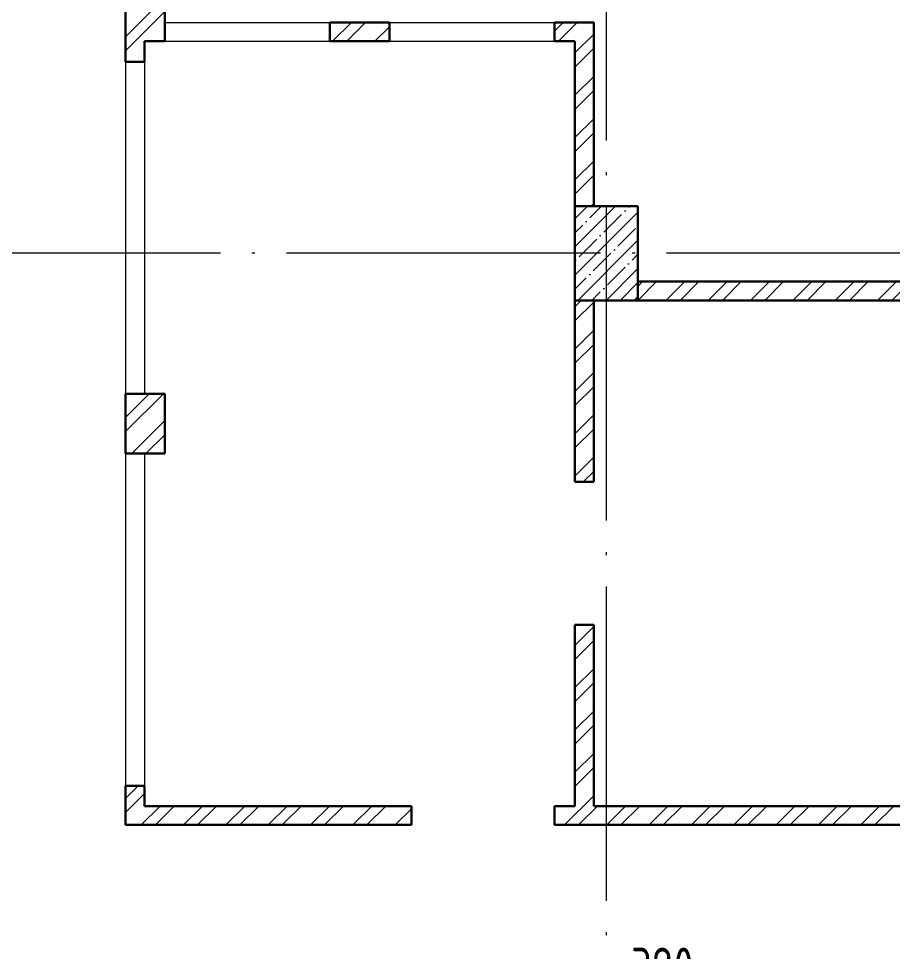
# Model space of a CAD drawing. Extents: x -965262 to 1142518, y -357520 to 71675.
# Drawn here: x 428597 to 434164, y -223052 to -217107 of the extents above; entities that cross this region are included whole.
import ezdxf

# ---------------------------------------------------------------- set-up
doc = ezdxf.new("R2010")
doc.units = 0
doc.header["$LTSCALE"] = 10
doc.linetypes.add('DOTE', pattern=[2.42, 2, -0.2, 0.02, -0.2])
doc.layers.get('0').update_dxf_attribs({"linetype": 'CONTINUOUS', "lineweight": 30})
doc.layers.get('Defpoints').update_dxf_attribs({"linetype": 'CONTINUOUS'})
doc.layers.add('DOTE', color=7, linetype='DOTE', lineweight=9)
doc.styles.add('GOST 2.304', font='isocpeur.ttf', dxfattribs={"width": 0.75, "height": 250})
doc.dimstyles.new('SPDS', dxfattribs={"dimscale": 50, "dimtxt": 2.5, "dimasz": 2.5, "dimexe": 1.25, "dimexo": 0.625, "dimtad": 1, "dimdec": 0, "dimrnd": 0.001, "dimtxsty": 'GOST 2.304', "dimblk": 'ARCHTICK', "dimblk1": 'ARCHTICK', "dimblk2": 'ARCHTICK', "dimcen": 2.5, "dimdle": 2, "dimadec": 0, "dimazin": 2, "dimtfac": 0.75, "dimtdec": 4, "dimtmove": 1, "dimatfit": 3, "dimfxl": 1, "dimtolj": 1, "dimarcsym": 0})

# ---------------------------------------------------------------- blocks, each defined once
blk = doc.blocks.new('_ArchTick')
at = {"color": 0, "linetype": 'ByBlock', "lineweight": 0, "const_width": 0.4}
blk.add_lwpolyline([(-0.5, -0.5), (0.5, 0.5)], dxfattribs=at)
blk = doc.blocks.new('*D1932')
at = {"color": 0, "lineweight": -2, "ltscale": 100, "transparency": 16777216}
for p, q in [((431947.2, -224089.6), (431947.2, -223240.6)), ((432337.2, -223271.8), (432337.2, -223240.6)), ((431847.2, -223303.1), (432437.2, -223303.1)), ((432903.1, -223303.1), (432337.2, -223303.1))]:
    blk.add_line(p, q, dxfattribs=at)
at = {"layer": 'Defpoints', "color": 0, "lineweight": 15, "ltscale": 100, "transparency": 16777216}
for p in [(432337.2, -223303.1), (432337.2, -223303.1), (431947.2, -224120.9)]:
    blk.add_point(p, dxfattribs=at)
at = {"color": 0, "lineweight": -2, "ltscale": 100, "transparency": 16777216, "xscale": 125, "yscale": 125, "zscale": 125, "rotation": 180}
blk.add_blockref('_ArchTick', (431947.2, -223303.1), dxfattribs=at)
at = {"color": 0, "lineweight": -2, "ltscale": 100, "transparency": 16777216, "xscale": 125, "yscale": 125, "zscale": 125}
blk.add_blockref('_ArchTick', (432337.2, -223303.1), dxfattribs=at)
at = {"color": 0, "lineweight": 15, "ltscale": 100, "transparency": 16777216, "insert": (432693.7, -223146.8), "char_height": 250, "attachment_point": 5, "style": 'GOST 2.304', "bg_fill": 3, "box_fill_scale": 1.1, "bg_fill_color": 256, "bg_fill_true_color": 13158600, "bg_fill_transparency": 0}
blk.add_mtext('\\A1;390', dxfattribs=at)

msp = doc.modelspace()

# ---------------------------------------------------------------- hatches: boundary and pattern name
at = {"lineweight": 15}
h = msp.add_hatch(dxfattribs=at)
h.set_pattern_fill('ANSI32', scale=20)
h.set_pattern_definition([(45, (1148980.3, -224380.66), (-134.70384, 134.70384), []), (45, (1149070.1, -224380.66), (-134.70384, 134.70384), [])])
h.paths.add_polyline_path([(408537.2, -220390.9), (407136.8, -220390.9), (407136.8, -220260.9), (407016.8, -220260.9), (407016.8, -220390.9), (402637.2, -220390.9), (402637.2, -220510.9), (408287.2, -220510.9), (408287.2, -220770.9), (408537.2, -220770.9)], flags=17)
h.paths.add_polyline_path([(408537.2, -220390.9), (407137.2, -220390.9), (407137.2, -220260.9), (407017.2, -220260.9), (407017.2, -220390.9), (402637.2, -220390.9), (402637.2, -220510.9), (408287.2, -220510.9), (408287.2, -220770.9), (408537.2, -220770.9)], flags=16)
h.paths.add_polyline_path([(429527.2, -217000.9), (429397.2, -217000.9), (429397.2, -217130.9), (429527.2, -217130.9)], flags=17)
h.paths.add_polyline_path([(429527.2, -217000.9), (429397.2, -217000.9), (429397.2, -217130.9), (429527.2, -217130.9)], flags=16)
h.paths.add_polyline_path([(433857.2, -228080.9), (433737.2, -228080.9), (433737.2, -228370.9), (433857.2, -228370.9)], flags=17)
h.paths.add_polyline_path([(403037.2, -212420.8), (403037.2, -212300.9), (405586.8, -212300.9), (405586.8, -212420.9), (405456.8, -212420.9), (405456.8, -213470.8), (405336.8, -213470.8), (405336.8, -212420.9), (403037.2, -212420.9)])
h.paths.add_polyline_path([(407016.8, -212550.9), (407016.8, -212420.9), (406496.8, -212420.9), (406496.8, -212300.9), (407016.8, -212300.9), (407016.8, -208500.9), (407136.8, -208503.5), (407136.8, -208630.9), (407266.8, -208630.9), (407266.8, -208750.9), (407136.8, -208750.9), (407136.8, -212550.9), (407016.8, -212550.9)])
h.paths.add_polyline_path([(407016.8, -213470.8), (407016.8, -213090.9), (407136.8, -213090.9), (407136.8, -213470.8)])
h.paths.add_polyline_path([(407016.8, -214760.7), (407016.8, -214380.8), (407136.8, -214380.8), (407136.8, -214760.7), (407016.8, -214760.7)])
h.paths.add_polyline_path([(402637.2, -215550.9), (402637.2, -215430.9), (405336.8, -215430.9), (405336.8, -214380.8), (405456.8, -214380.8), (405456.8, -215430.7), (405586.8, -215430.9), (405586.8, -215550.8), (402637.2, -215550.8)])
h.paths.add_polyline_path([(407016.8, -215680.8), (407016.8, -215550.8), (406497.1, -215550.8), (406497.1, -215430.9), (407016.8, -215430.9), (407016.8, -215300.7), (407136.8, -215300.7), (407136.8, -215680.8), (407016.8, -215680.8)])
h.paths.add_polyline_path([(406886.8, -218160.7), (406886.8, -217780.7), (407136.8, -217780.7), (407136.8, -218160.7)])
h.paths.add_polyline_path([(402637.2, -220510.9), (402637.2, -220390.9), (407017.7, -220390.9), (407017.7, -220260.9), (407136.8, -220260.6), (407137.7, -220390.9), (408537.2, -220390.9), (408537.2, -220770.9), (408287.2, -220770.9), (408287.2, -220510.9), (402637.2, -220510.9)])
h.paths.add_polyline_path([(403036.8, -224500.9), (403037.2, -224380.9), (408137.2, -224380.9), (408137.2, -224500.9), (403037.2, -224500.9)])
h.paths.add_polyline_path([(408287.2, -224300.9), (408287.2, -223780.9), (408537.2, -223780.9), (408537.2, -224300.9)])
h.paths.add_polyline_path([(407016.8, -207300.9), (407016.8, -206600.9), (407136.8, -206600.9), (407136.8, -207300.9)])
h.paths.add_polyline_path([(408176.8, -208750.9), (408176.8, -208630.9), (408592.3, -208630.9), (408592.3, -208750.9)])
h.paths.add_polyline_path([(411082.3, -208750.9), (411082.3, -208630.9), (411589.7, -208630.9), (411592.2, -208750.9)])
h.paths.add_polyline_path([(414082.3, -208750.9), (414082.3, -208630.9), (414592.2, -208630.9), (414592.2, -208750.9)])
h.paths.add_polyline_path([(417082.3, -208750.9), (417082.3, -208630.9), (417592.2, -208630.9), (417592.2, -208750.9)])
h.paths.add_polyline_path([(420082.3, -208750.9), (420082.3, -208630.9), (420592.2, -208630.9), (420592.2, -208750.9)])
h.paths.add_polyline_path([(423082.3, -208750.9), (423082.3, -208630.9), (423592.2, -208630.9), (423592.2, -208750.9)])
h.paths.add_polyline_path([(426082.3, -208750.9), (426082.3, -208630.9), (426592.2, -208630.9), (426592.2, -208750.9)])
h.paths.add_polyline_path([(429147.2, -208750.9), (429147.2, -208630.9), (429527.2, -208630.9), (429527.2, -208750.9), (429397.2, -208750.9), (429397.2, -209010.9), (429277.2, -209010.9), (429277.2, -208750.9)])
h.paths.add_polyline_path([(432082.3, -208750.9), (432082.3, -208630.9), (432592.2, -208630.9), (432592.2, -208750.9)])
h.paths.add_polyline_path([(435147.2, -208750.9), (435147.2, -208630.9), (438337.2, -208630.9), (438337.2, -208750.9)])
h.paths.add_polyline_path([(429277.2, -211505.9), (429277.2, -211125.9), (429527.2, -211125.9), (429527.2, -211505.9)])
h.paths.add_polyline_path([(429277.2, -214000.9), (429277.2, -213620.9), (429527.2, -213620.9), (429527.2, -214000.9)])
h.paths.add_polyline_path([(429277.2, -217380.9), (429277.2, -217000.9), (429527.2, -217000.9), (429527.2, -217250.9), (429397.2, -217250.9), (429397.2, -217380.9)])
h.paths.add_polyline_path([(430577.2, -217250.9), (430577.2, -217130.9), (430957.2, -217130.9), (430957.2, -217250.9)])
h.paths.add_polyline_path([(432007.2, -217250.9), (432007.2, -217130.9), (432257.2, -217130.9), (432257.2, -218300.9), (432137.2, -218300.9), (432137.2, -217250.9)])
h.paths.add_polyline_path([(432537.2, -218900.9), (432537.2, -218780.9), (437637.2, -218780.9), (437637.2, -218900.9)])
h.paths.add_polyline_path([(438037.2, -218900.9), (438037.2, -218780.9), (438337.2, -218780.9), (438337.2, -218900.9)])
h.paths.add_polyline_path([(432007.2, -222240.9), (432007.2, -222120.9), (432137.2, -222120.9), (432137.2, -220965.9), (432257.2, -220965.9), (432257.2, -222120.9), (438337.2, -222120.9), (438337.2, -222240.9)])
h.paths.add_polyline_path([(432137.2, -220055.9), (432137.2, -218900.9), (432257.2, -218900.9), (432257.2, -220055.9)])
h.paths.add_polyline_path([(429277.2, -219875.9), (429277.2, -219495.9), (429527.2, -219495.9), (429527.2, -219875.9)])
h.paths.add_polyline_path([(429277.2, -222240.9), (429277.2, -221990.9), (429397.2, -221990.9), (429397.2, -222120.9), (431097.2, -222120.9), (431097.2, -222240.9)])
h.paths.add_polyline_path([(438037.2, -224420.9), (438037.3, -224300.9), (438337.2, -224300.9), (438337.2, -224420.9), (438037.2, -224420.9)])
h.paths.add_polyline_path([(438037.2, -224900.9), (438037.2, -224780.9), (438337.2, -224780.9), (438337.3, -224900.9), (438037.3, -224900.9)])
h.paths.add_polyline_path([(433737.2, -228370.9), (433737.2, -225060.9), (436437.2, -225060.9), (436437.2, -226280.9), (438337.2, -226280.9), (438337.2, -226400.9), (436317.2, -226400.9), (436317.2, -225180.9), (433857.2, -225180.9), (433857.2, -228370.9)])
h.paths.add_polyline_path([(431756.8, -229530.9), (431756.8, -229410.9), (433737.2, -229410.9), (433737.2, -229280.9), (433857.2, -229280.9), (433857.2, -229530.9), (431756.8, -229530.9)])
h.paths.add_polyline_path([(431636.8, -230600.9), (431636.8, -229790.9), (431756.8, -229790.9), (431756.8, -230600.9)])
h.paths.add_polyline_path([(407017.7, -220390.9), (407017.2, -220390.9), (407017.2, -220260.9), (407017.7, -220260.9)], flags=16)
h.paths.add_polyline_path([(407137.7, -220390.9), (407137.2, -220390.9), (407137.2, -220260.9), (407137.7, -220260.9)], flags=16)
h.paths.add_polyline_path([(433857.2, -228080.9), (433737.2, -228080.9), (433737.2, -228070.9), (433857.2, -228070.9)], flags=17)
h = msp.add_hatch(dxfattribs=at)
h.set_pattern_fill('ANSI35', scale=20, style=0)
h.set_pattern_definition([(45, (347794.75, -221720.88), (-89.80256, 89.80256), []), (45, (347884.56, -221720.88), (-89.80256, 89.80256), [158.75, -31.75, 0, -31.75])])
h.paths.add_polyline_path([(432536.8, -218300.5), (432136.8, -218300.5), (432136.8, -218900.5), (432536.8, -218900.5)])

# ---------------------------------------------------------------- linework, layer by layer
at = {"color": 7}
for p, q in [((429277.2, -217380.9, 11253.1), (429277.2, -217000.9, 11253.1)), ((429527.2, -217000.9, 11253.1), (429527.2, -217250.9, 11253.1)), ((430577.2, -217250.9, 11253.1), (430577.2, -217130.9, 11253.1)), ((430577.2, -217130.9, 11253.1), (430957.2, -217130.9, 11253.1)), ((430957.2, -217130.9, 11253.1), (430957.2, -217250.9, 11253.1)), ((432007.2, -217250.9, 11253.1), (432007.2, -217130.9, 11253.1)), ((432007.2, -217130.9, 11253.1), (432257.2, -217130.9, 11253.1)), ((432257.2, -217130.9, 11253.1), (432257.2, -218300.9, 11253.1)), ((429397.2, -217250.9, 11253.1), (429397.2, -217380.9, 11253.1)), ((429527.2, -217250.9, 11253.1), (429397.2, -217250.9, 11253.1)), ((430957.2, -217250.9, 11253.1), (430577.2, -217250.9, 11253.1)), ((430577.2, -217250.9, 11253.1), (430577.2, -217250.9, 11253.1)), ((432137.2, -217250.9, 11253.1), (432007.2, -217250.9, 11253.1)), ((432007.2, -217250.9, 11253.1), (432007.2, -217250.9, 11253.1)), ((432137.2, -218300.9, 11253.1), (432137.2, -217250.9, 11253.1)), ((429277.2, -217380.9, 11253.1), (429277.2, -217380.9, 11253.1)), ((429397.2, -217380.9, 11253.1), (429277.2, -217380.9, 11253.1)), ((432257.2, -218300.9, 11253.1), (432137.2, -218300.9, 11253.1)), ((432537.2, -218780.9, 11253.1), (437637.2, -218780.9, 11253.1)), ((432537.2, -218900.9, 11253.1), (432537.2, -218780.9, 11253.1)), ((432137.2, -218900.9, 11253.1), (432257.2, -218900.9, 11253.1)), ((432137.2, -220055.9, 11253.1), (432137.2, -218900.9, 11253.1)), ((432257.2, -218900.9, 11253.1), (432257.2, -220055.9, 11253.1)), ((437637.2, -218900.9, 11253.1), (432537.2, -218900.9, 11253.1)), ((432537.2, -218900.9, 11253.1), (432537.2, -218900.9, 11253.1)), ((429277.2, -219875.9, 11253.1), (429277.2, -219495.9, 11253.1)), ((429277.2, -219495.9, 11253.1), (429527.2, -219495.9, 11253.1)), ((429527.2, -219495.9, 11253.1), (429527.2, -219875.9, 11253.1)), ((429277.2, -219875.9, 11253.1), (429277.2, -219875.9, 11253.1)), ((429527.2, -219875.9, 11253.1), (429277.2, -219875.9, 11253.1)), ((432257.2, -220055.9, 11253.1), (432137.2, -220055.9, 11253.1)), ((432137.2, -220055.9, 11253.1), (432137.2, -220055.9, 11253.1)), ((432137.2, -220965.9, 11253.1), (432257.2, -220965.9, 11253.1)), ((432137.2, -222120.9, 11253.1), (432137.2, -220965.9, 11253.1)), ((432257.2, -220965.9, 11253.1), (432257.2, -222120.9, 11253.1)), ((429277.2, -221990.9, 11253.1), (429397.2, -221990.9, 11253.1)), ((429277.2, -222240.9, 11253.1), (429277.2, -221990.9, 11253.1)), ((429397.2, -221990.9, 11253.1), (429397.2, -222120.9, 11253.1)), ((429397.2, -222120.9, 11253.1), (431097.2, -222120.9, 11253.1)), ((431097.2, -222120.9, 11253.1), (431097.2, -222240.9, 11253.1)), ((432007.2, -222120.9, 11253.1), (432137.2, -222120.9, 11253.1)), ((432007.2, -222240.9, 11253.1), (432007.2, -222120.9, 11253.1)), ((432257.2, -222120.9, 11253.1), (438337.2, -222120.9, 11253.1)), ((431097.2, -222240.9, 11253.1), (429277.2, -222240.9, 11253.1)), ((431097.2, -222240.9, 11253.1), (431097.2, -222240.9, 11253.1)), ((438337.2, -222240.9, 11253.1), (432007.2, -222240.9, 11253.1))]:
    msp.add_line(p, q, dxfattribs=at)
at = {"color": 7, "lineweight": 15}
for p, q in [((429527.2, -217130.9, 11253.1), (430577.2, -217130.9, 11253.1)), ((430957.2, -217130.9, 11253.1), (432007.2, -217130.9, 11253.1)), ((429527.2, -217250.9, 11253.1), (430577.2, -217250.9, 11253.1)), ((430957.2, -217250.9, 11253.1), (432007.2, -217250.9, 11253.1)), ((429277.2, -217380.9, 11253.1), (429277.2, -219495.9, 11253.1)), ((429397.2, -217380.9, 11253.1), (429397.2, -219495.9, 11253.1)), ((429277.2, -219875.9, 11253.1), (429277.2, -221990.9, 11253.1)), ((429397.2, -219875.9, 11253.1), (429397.2, -221990.9, 11253.1))]:
    msp.add_line(p, q, dxfattribs=at)
at = {"color": 7, "lineweight": 30}
for p, q in [((432137.2, -218300.9, 11253.1), (432137.2, -218900.9, 11253.1)), ((432537.2, -218300.9, 11253.1), (432137.2, -218300.9, 11253.1)), ((432537.2, -218900.9, 11253.1), (432537.2, -218300.9, 11253.1)), ((432137.2, -218900.9, 11253.1), (432537.2, -218900.9, 11253.1))]:
    msp.add_line(p, q, dxfattribs=at)
at = {"layer": 'DOTE', "color": 7, "ltscale": 100, "extrusion": (0, -1, 0)}
msp.add_line((432337.2, -201363.1, 9801.8), (432337.2, -232551.2, 9801.8), dxfattribs=at)
at = {"layer": 'DOTE', "color": 7, "ltscale": 100}
msp.add_line((439560.9, -218600.9, 9801.8), (400589, -218600.9, 9801.8), dxfattribs=at)

# ---------------------------------------------------------------- next in the draw order: dimensions: what is measured, and where the dimension line sits
at = {"lineweight": 15, "ltscale": 100}
dim = msp.add_linear_dim(base=(432337.2, -223303.1, 9801.8), p1=(431947.2, -224120.9, 9801.8), p2=(432337.2, -223303.1, 9801.8), dimstyle='SPDS', override={"dimfxl": 1.25, "dimtfill": 1, "dimtfillclr": 256}, dxfattribs=at)
dim.commit()
dim.dimension.update_dxf_attribs({"geometry": '*D1932', "text_midpoint": (432693.7, -223405.8, 9801.8), "dimtype": 160})

doc.saveas('drawing.dxf')
